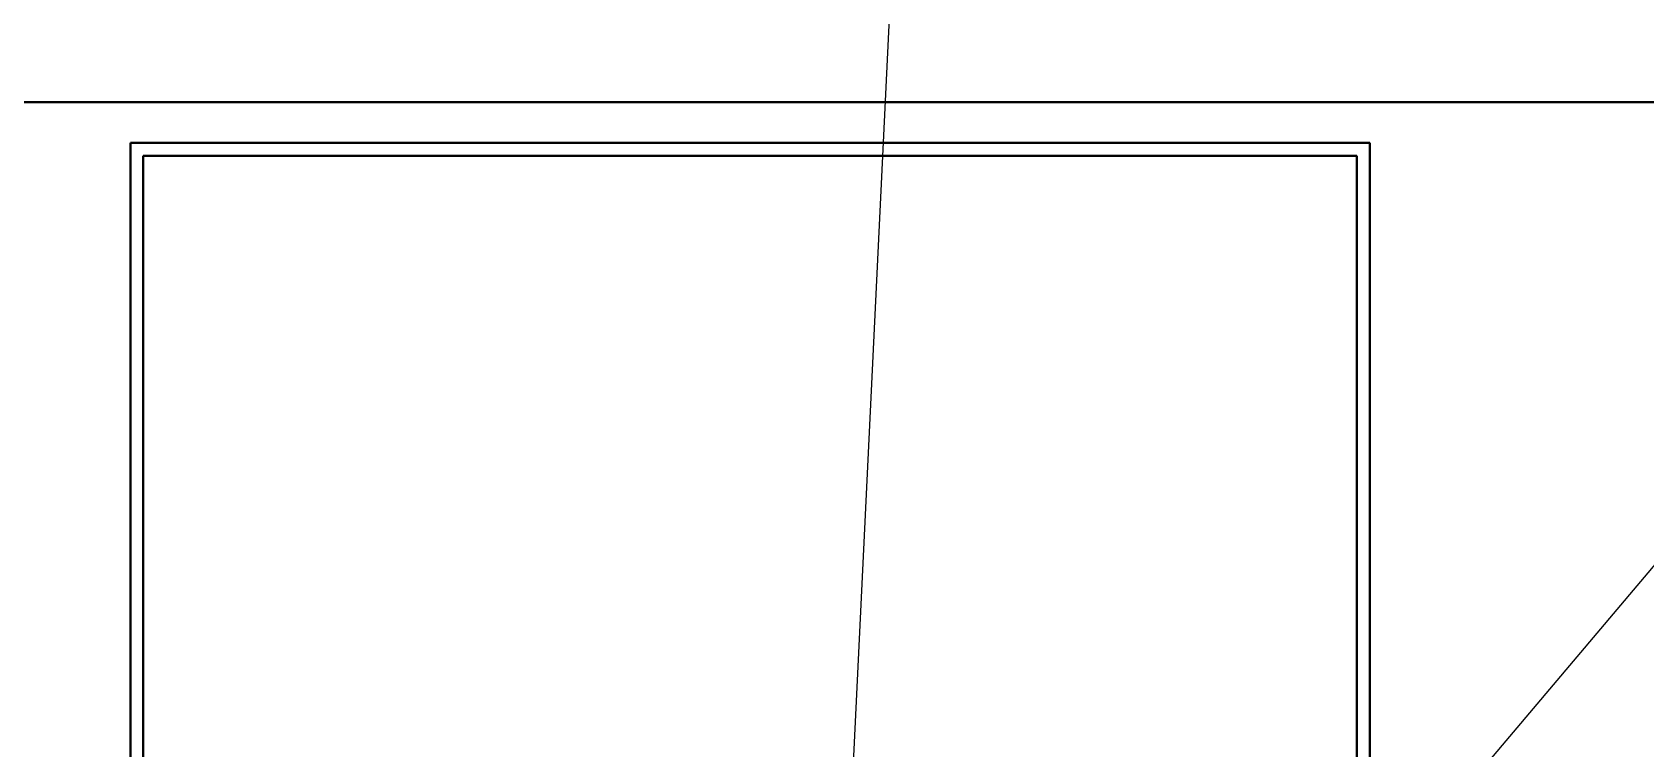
# Model space of a CAD drawing. Header units: millimetres. Extents: x 15 to 205, y 5 to 292.
# Drawn here: x 96.78 to 128.02, y 230.9 to 244.77 of the extents above; entities that cross this region are included whole.
import ezdxf

# ---------------------------------------------------------------- set-up
doc = ezdxf.new("R2010")
doc.units = ezdxf.units.MM
doc.layers.add('Annotations', color=7, linetype='Continuous')
doc.layers.add('Geometries', color=7, linetype='Continuous')
doc.dimstyles.new('ISO-25', dxfattribs={"dimtxt": 2.5, "dimasz": 2.5, "dimexe": 1.25, "dimexo": 0.625, "dimtad": 1, "dimtxsty": 'Standard', "dimcen": 2.5, "dimadec": 0, "dimazin": 0, "dimtfac": 1, "dimtmove": 0, "dimatfit": 3, "dimfxl": 1, "dimarcsym": 0})

msp = doc.modelspace()

# ---------------------------------------------------------------- linework, layer by layer
at = {"layer": 'Geometries', "linetype": 'Continuous', "lineweight": 40}
for p, q in [((158.675, 243.419), (62.675, 243.419)), ((98.675, 209.628), (98.675, 242.628)), ((98.675, 242.628), (122.675, 242.628)), ((122.675, 242.628), (122.675, 209.628)), ((98.925, 242.378), (98.925, 209.878)), ((122.425, 242.378), (98.925, 242.378)), ((122.425, 242.378), (122.425, 209.878))]:
    msp.add_line(p, q, dxfattribs=at)

# ---------------------------------------------------------------- leaders
at = {"layer": 'Annotations', "linetype": 'Continuous', "lineweight": 15}
for points in [[(112.375, 224.298), (114.26, 263.306)], [(119.54, 224.213), (140.277, 248.774)]]:
    msp.add_leader(points, dimstyle='ISO-25', dxfattribs=at)

doc.saveas('drawing.dxf')
